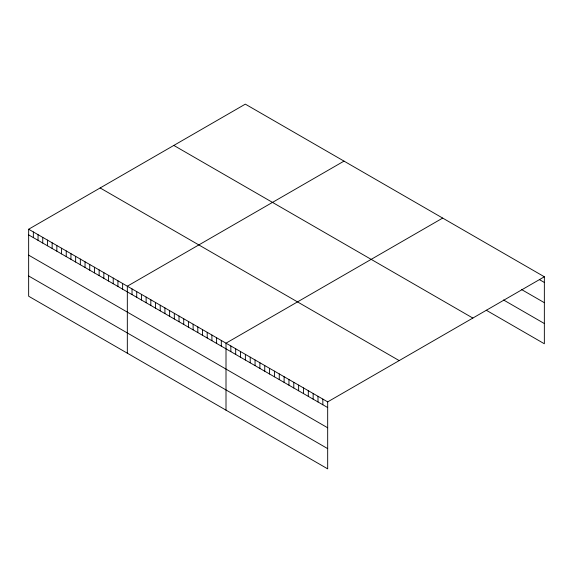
<?xml version="1.0" encoding="UTF-8"?>
<svg xmlns="http://www.w3.org/2000/svg" width="573" height="573" viewBox="0 0 573 573"><rect width="100%" height="100%" fill="white"/><g stroke="black" fill="none" stroke-linecap="round" stroke-linejoin="round"><path stroke-width="0.86" d="M28.65 229.236L327.677 401.881L327.677 468.857L28.65 296.22L28.65 229.236L245.323 104.143L544.35 276.78L544.35 343.764L486.255 310.222M344.001 161.113L127.328 286.206L127.328 353.19M442.678 218.084L226.006 343.177L226.006 410.161M327.677 401.881L544.35 276.78M539.508 279.667L544.35 282.46M521.523 289.515L544.35 302.687M503.545 299.973L544.35 323.53M173.82 145.42L472.847 318.065M100.153 187.958L399.18 360.596M28.65 234.909L327.677 407.553M28.65 255.143L327.677 427.787M28.65 275.985L327.677 448.63M322.835 399.08L322.835 404.76M317.994 396.287L317.994 401.967M313.152 393.493L313.152 399.166M308.31 390.7L308.31 396.373M303.468 387.9L303.468 393.579M298.626 385.106L298.626 390.786M293.784 382.313L293.784 387.985M288.95 379.519L288.95 385.192M284.108 376.719L284.108 382.399M279.266 373.925L279.266 379.605M274.424 371.132L274.424 376.805M269.582 368.339L269.582 374.011M264.74 365.538L264.74 371.218M259.898 362.745L259.898 368.425M255.057 359.951L255.057 365.624M250.215 357.158L250.215 362.831M245.373 354.358L245.373 360.037M240.531 351.564L240.531 357.244M235.689 348.771L235.689 354.443M230.847 345.977L230.847 351.65M221.307 340.469L221.307 346.142M216.608 337.755L216.608 343.428M211.91 335.04L211.91 340.713M207.211 332.326L207.211 338.006M202.513 329.618L202.513 335.291M197.814 326.904L197.814 332.576M193.115 324.189L193.115 329.862M188.417 321.474L188.417 327.154M183.718 318.76L183.718 324.44M179.02 316.052L179.02 321.725M174.321 313.338L174.321 319.011M169.622 310.623L169.622 316.303M164.924 307.909L164.924 313.589M160.225 305.201L160.225 310.874M155.527 302.487L155.527 308.159M150.821 299.772L150.821 305.445M146.122 297.058L146.122 302.737M141.424 294.35L141.424 300.023M136.725 291.636L136.725 297.308M132.026 288.921L132.026 294.594M122.629 283.492L122.629 289.172M117.931 280.784L117.931 286.457M113.232 278.07L113.232 283.742M108.533 275.355L108.533 281.035M103.835 272.641L103.835 278.32M99.136 269.933L99.136 275.606M94.438 267.219L94.438 272.891M89.739 264.504L89.739 270.177M85.04 261.789L85.04 267.469M80.342 259.082L80.342 264.755M75.643 256.367L75.643 262.04M70.945 253.653L70.945 259.325M66.239 250.938L66.239 256.618M61.54 248.224L61.54 253.903M56.842 245.516L56.842 251.189M52.143 242.802L52.143 248.474M47.444 240.087L47.444 245.767M42.746 237.372L42.746 243.052M38.047 234.665L38.047 240.338M33.349 231.95L33.349 237.623"/></g></svg>
